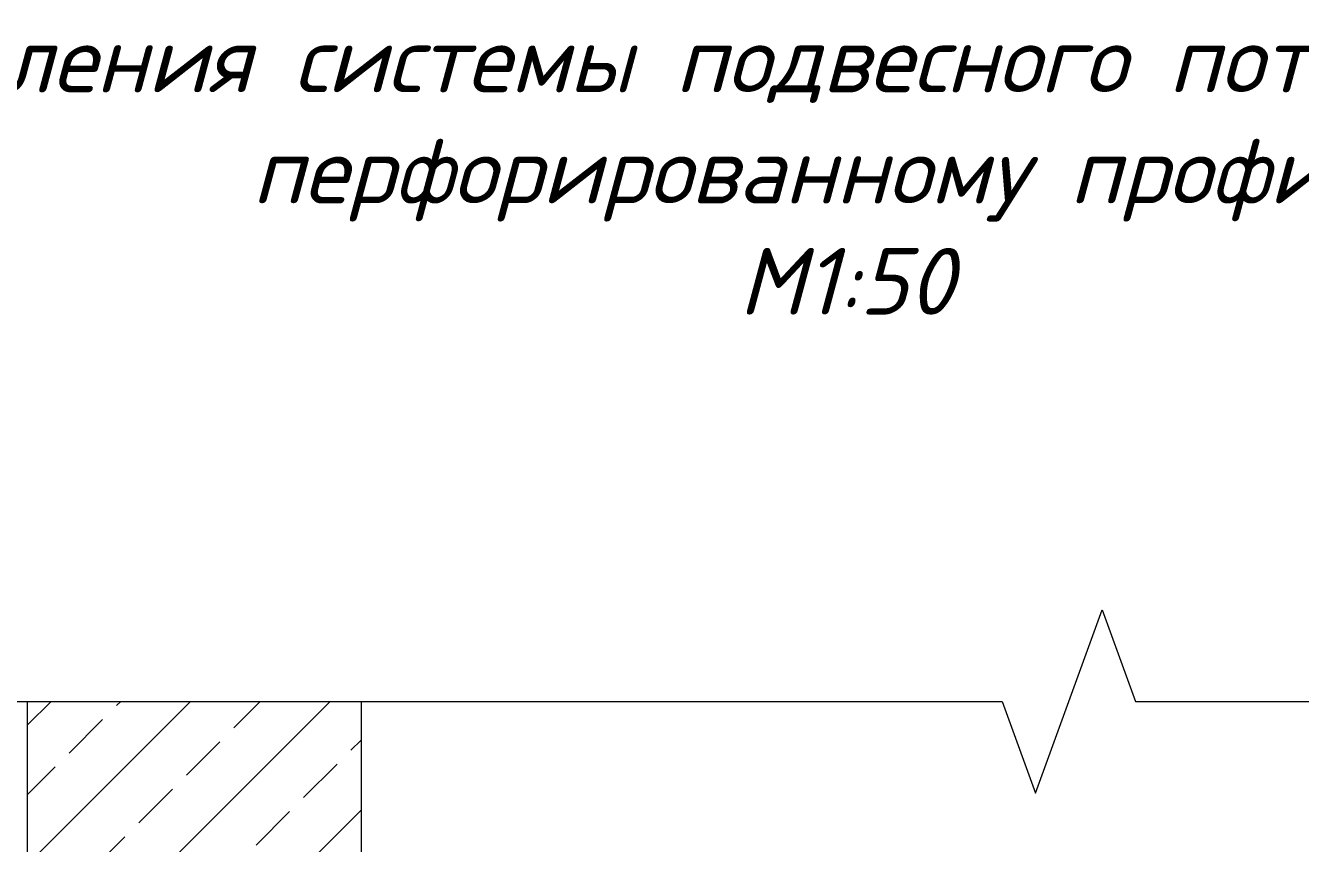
# Model space of a CAD drawing. Header units: millimetres. Extents: x -3689 to 3021565, y -698052 to -604547.
# Drawn here: x 2822327 to 2828064, y -683991 to -680310 of the extents above; entities that cross this region are included whole.
import ezdxf

# ---------------------------------------------------------------- set-up
doc = ezdxf.new("R2010")
doc.units = ezdxf.units.MM
doc.layers.get('0').update_dxf_attribs({"lineweight": 0})
doc.layers.get('Defpoints').update_dxf_attribs({"color": 4})
doc.styles.add('Engex_ISOCPEUR', font='isocpeur.ttf', dxfattribs={"oblique": 15})

msp = doc.modelspace()

# ---------------------------------------------------------------- hatches: boundary and pattern name
h = msp.add_hatch()
h.set_pattern_fill('JIS_STN_2.5', color=256, scale=177.530148)
h.set_pattern_definition([(45, (2690124.3, -238219.34), (-313.83193, 313.83193), []), (45, (2690437.66, -238219.34), (-313.83193, 313.83193), [213.03618, -88.76507])])
h.paths.add_polyline_path([(2822336.6423, -683352.3723), (2823836.6423, -683352.3723), (2823836.6423, -689434.963), (2822336.6423, -689434.963)])

# ---------------------------------------------------------------- linework, layer by layer
msp.add_lwpolyline([(2821900.0987, -683352.3723), (2826721.8806, -683352.3723), (2826871.8806, -683764.494), (2827171.8806, -682940.2507), (2827321.8806, -683352.3723), (2832261.8898, -683352.3723)])
at = {"color": 7}
msp.add_lwpolyline([(2822336.6423, -683352.3723), (2823836.6423, -683352.3723), (2823836.6423, -689434.963), (2822336.6423, -689434.963)], close=True, dxfattribs=at)

# ---------------------------------------------------------------- texts
at = {"layer": 'Defpoints', "insert": (2826019.1999, -680961.1757), "char_height": 300, "width": 11408.554495, "attachment_point": 5, "style": 'Engex_ISOCPEUR'}
msp.add_mtext('Узел крепления системы подвесного потолка в коридоре к перфорированному профилю\\PМ1:50', dxfattribs=at)

doc.saveas('drawing.dxf')
